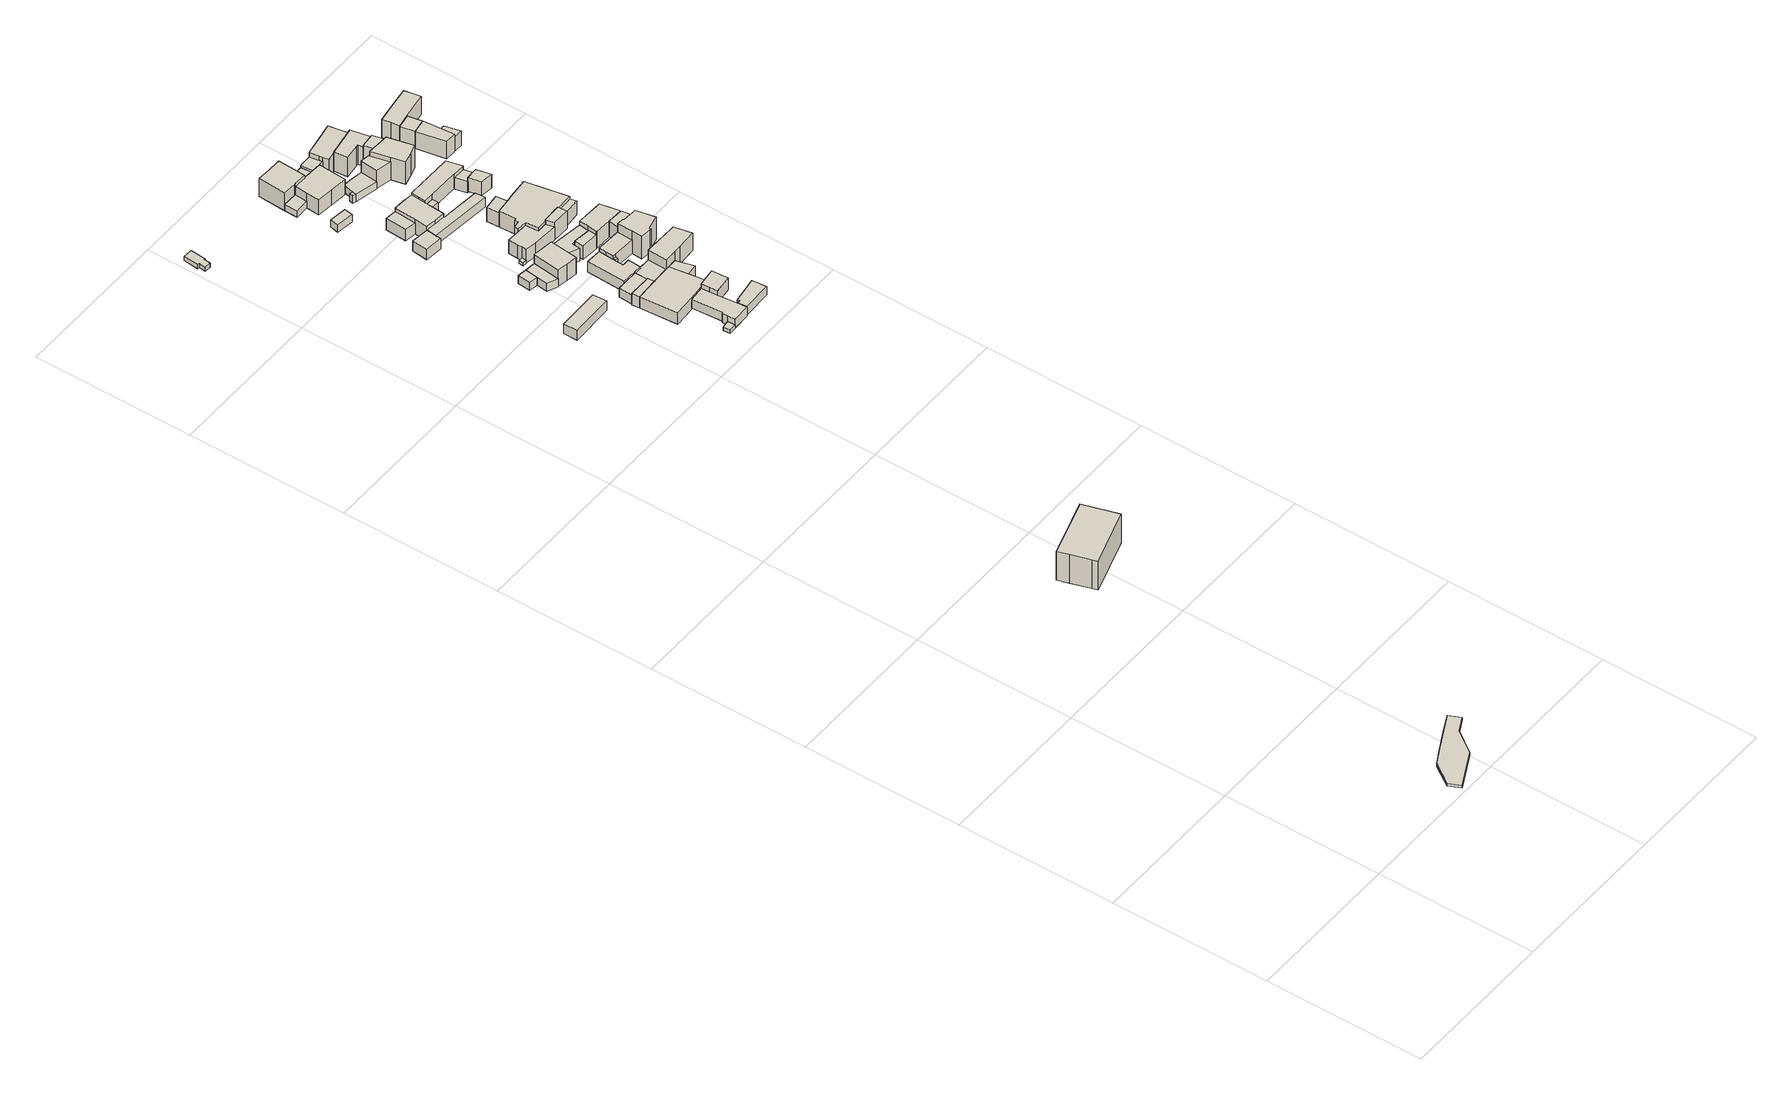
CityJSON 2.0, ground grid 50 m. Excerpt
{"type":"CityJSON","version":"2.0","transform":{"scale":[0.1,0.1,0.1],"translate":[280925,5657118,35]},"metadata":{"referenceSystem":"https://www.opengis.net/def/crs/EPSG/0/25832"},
"CityObjects":{
"building1":{"type":"Building","attributes":{"Geometrietyp2DReferenz":"2000","Gemeindeschluessel":"05370024","BezugspunktDach":"2000","function":"53001_1800","measuredHeight":1},"geometry":[{"type":"Solid","lod":"1","boundaries":[[[[0,1,2,3,4,5,6,7,8]],[[9,10,11,12,13,14,15,16,17]],[[9,17,8,7]],[[10,9,7,6]],[[11,10,6,5]],[[12,11,5,4]],[[13,12,4,3]],[[14,13,3,2]],[[15,14,2,1]],[[16,15,1,0]],[[17,16,0,8]]]]}]},
"building2":{"type":"Building","attributes":{"Geometrietyp2DReferenz":"3000","Gemeindeschluessel":"05370024","BezugspunktDach":"2000","function":"31001_2724","measuredHeight":13.13},"address":[{"country":"Germany","locality":"Selfkant","thoroughfareNumber":"1","thoroughfareName":"Zum Haus Millen"}],"geometry":[{"type":"Solid","lod":"1","boundaries":[[[[18,19,20,21,22,23,24]],[[25,26,27,28,29,30,31]],[[25,31,24,23]],[[26,25,23,22]],[[27,26,22,21]],[[28,27,21,20]],[[29,28,20,19]],[[30,29,19,18]],[[31,30,18,24]]]]}]},
"building3":{"type":"Building","attributes":{"Geometrietyp2DReferenz":"3000","Gemeindeschluessel":"05370024","BezugspunktDach":"2000","function":"31001_2723","measuredHeight":1.48},"address":[{"country":"Germany","locality":"Selfkant","thoroughfareNumber":"59","thoroughfareName":"Von-Byland-Straße"}],"geometry":[{"type":"Solid","lod":"1","boundaries":[[[[32,33,34,35,36,37,38,39]],[[40,41,42,43,44,45,46,47]],[[40,47,39,38]],[[41,40,38,37]],[[42,41,37,36]],[[43,42,36,35]],[[44,43,35,34]],[[45,44,34,33]],[[46,45,33,32]],[[47,46,32,39]]]]}]},
"building4":{"type":"Building","attributes":{"Geometrietyp2DReferenz":"3000","Gemeindeschluessel":"05370024","BezugspunktDach":"2000","function":"31001_2724","measuredHeight":4.02},"address":[{"country":"Germany","locality":"Selfkant","thoroughfareNumber":"47","thoroughfareName":"Von-Byland-Straße"}],"geometry":[{"type":"Solid","lod":"1","boundaries":[[[[48,49,50,51]],[[52,53,54,55]],[[52,55,51,50]],[[53,52,50,49]],[[54,53,49,48]],[[55,54,48,51]]]]}]},
"building5":{"type":"Building","attributes":{"Geometrietyp2DReferenz":"3000","Gemeindeschluessel":"05370024","BezugspunktDach":"2000","function":"31001_2724","measuredHeight":2.86},"address":[{"country":"Germany","locality":"Selfkant","thoroughfareNumber":"49","thoroughfareName":"Von-Byland-Straße"}],"geometry":[{"type":"Solid","lod":"1","boundaries":[[[[56,57,58,59]],[[60,61,62,63]],[[60,63,59,58]],[[61,60,58,57]],[[62,61,57,56]],[[63,62,56,59]]]]}]},
"building6":{"type":"Building","attributes":{"Geometrietyp2DReferenz":"3000","Gemeindeschluessel":"05370024","BezugspunktDach":"2000","function":"31001_2724","measuredHeight":1.24},"address":[{"country":"Germany","locality":"Selfkant","thoroughfareNumber":"43","thoroughfareName":"Von-Byland-Straße"}],"geometry":[{"type":"Solid","lod":"1","boundaries":[[[[64,65,66,67]],[[68,69,70,71]],[[68,71,67,66]],[[69,68,66,65]],[[70,69,65,64]],[[71,70,64,67]]]]}]},
"building7":{"type":"Building","attributes":{"Geometrietyp2DReferenz":"3000","Gemeindeschluessel":"05370024","BezugspunktDach":"2000","function":"51009_1610","measuredHeight":2.79},"address":[{"country":"Germany"}],"geometry":[{"type":"Solid","lod":"1","boundaries":[[[[59,58,72,73,74]],[[75,76,77,78,79]],[[75,79,74,73]],[[76,75,73,72]],[[77,76,72,58]],[[78,77,58,59]],[[79,78,59,74]]]]}]},
"building8":{"type":"Building","attributes":{"Geometrietyp2DReferenz":"3000","Gemeindeschluessel":"05370024","BezugspunktDach":"2000","function":"31001_2724","measuredHeight":4.51},"address":[{"country":"Germany","locality":"Selfkant","thoroughfareNumber":"51","thoroughfareName":"Von-Byland-Straße"}],"geometry":[{"type":"Solid","lod":"1","boundaries":[[[[80,81,82,83,84]],[[85,86,87,88,89]],[[85,89,84,83]],[[86,85,83,82]],[[87,86,82,81]],[[88,87,81,80]],[[89,88,80,84]]]]}]},
"building9":{"type":"Building","attributes":{"Geometrietyp2DReferenz":"3000","Gemeindeschluessel":"05370024","BezugspunktDach":"2000","function":"31001_2723","measuredHeight":3.32},"address":[{"country":"Germany","locality":"Selfkant","thoroughfareNumber":"45","thoroughfareName":"Von-Byland-Straße"}],"geometry":[{"type":"Solid","lod":"1","boundaries":[[[[90,91,92,93,94]],[[95,96,97,98,99]],[[95,99,94,93]],[[96,95,93,92]],[[97,96,92,91]],[[98,97,91,90]],[[99,98,90,94]]]]}]},
"building10":{"type":"Building","attributes":{"Geometrietyp2DReferenz":"3000","Gemeindeschluessel":"05370024","BezugspunktDach":"2000","function":"31001_2463","measuredHeight":2.64},"address":[{"country":"Germany","locality":"Selfkant","thoroughfareNumber":"55","thoroughfareName":"Von-Byland-Straße"}],"geometry":[{"type":"Solid","lod":"1","boundaries":[[[[100,101,102,103]],[[104,105,106,107]],[[104,107,103,102]],[[105,104,102,101]],[[106,105,101,100]],[[107,106,100,103]]]]}]},
"building11":{"type":"Building","attributes":{"Geometrietyp2DReferenz":"3000","Gemeindeschluessel":"05370024","BezugspunktDach":"2000","function":"31001_2721","measuredHeight":7.62},"address":[{"country":"Germany","locality":"Selfkant","thoroughfareNumber":"49","thoroughfareName":"Von-Byland-Straße"}],"geometry":[{"type":"Solid","lod":"1","boundaries":[[[[108,109,110,111,112,113,114]],[[115,116,117,118,119,120,121]],[[115,121,114,113]],[[116,115,113,112]],[[117,116,112,111]],[[118,117,111,110]],[[119,118,110,109]],[[120,119,109,108]],[[121,120,108,114]]]]}]},
"building12":{"type":"Building","attributes":{"Geometrietyp2DReferenz":"3000","Gemeindeschluessel":"05370024","BezugspunktDach":"2000","function":"31001_2724","measuredHeight":4.19},"address":[{"country":"Germany","locality":"Selfkant","thoroughfareNumber":"43","thoroughfareName":"Von-Byland-Straße"}],"geometry":[{"type":"Solid","lod":"1","boundaries":[[[[122,123,124,125,126,127,128,129,130]],[[131,132,133,134,135,136,137,138,139]],[[131,139,130,129]],[[132,131,129,128]],[[133,132,128,127]],[[134,133,127,126]],[[135,134,126,125]],[[136,135,125,124]],[[137,136,124,123]],[[138,137,123,122]],[[139,138,122,130]]]]}]},
"building13":{"type":"Building","attributes":{"Geometrietyp2DReferenz":"3000","Gemeindeschluessel":"05370024","BezugspunktDach":"2100","function":"31001_2724","measuredHeight":1.06},"address":[{"country":"Germany","locality":"Selfkant","thoroughfareNumber":"51","thoroughfareName":"Von-Byland-Straße"}],"geometry":[{"type":"Solid","lod":"1","boundaries":[[[[140,141,142,143]],[[144,145,146,147]],[[144,147,143,142]],[[145,144,142,141]],[[146,145,141,140]],[[147,146,140,143]]]]}]},
"building14":{"type":"Building","attributes":{"Geometrietyp2DReferenz":"3000","Gemeindeschluessel":"05370024","BezugspunktDach":"2000","function":"31001_2724","measuredHeight":3.15},"address":[{"country":"Germany","locality":"Selfkant","thoroughfareNumber":"57","thoroughfareName":"Von-Byland-Straße"}],"geometry":[{"type":"Solid","lod":"1","boundaries":[[[[148,149,150,151]],[[152,153,154,155]],[[152,155,151,150]],[[153,152,150,149]],[[154,153,149,148]],[[155,154,148,151]]]]}]},
"building15":{"type":"Building","attributes":{"Gemeindeschluessel":"05370024","Geometrietyp2DReferenz":"3000","function":"31001_2724"},"address":[{"country":"Germany","locality":"Selfkant","thoroughfareNumber":"45","thoroughfareName":"Von-Byland-Straße"}],"children":["building15-1","building15-2","building15-3"]},
"building15-1":{"type":"BuildingPart","attributes":{"BezugspunktDach":"2000","measuredHeight":4.08},"parents":["building15"],"geometry":[{"type":"Solid","lod":"1","boundaries":[[[[156,157,158,159,160,161,162,163,164]],[[165,166,167,168,169,170,171,172,173]],[[165,173,164,163]],[[166,165,163,162]],[[167,166,162,161]],[[168,167,161,160]],[[169,168,160,159]],[[170,169,159,158]],[[171,170,158,157]],[[172,171,157,156]],[[173,172,156,164]]]]}]},
"building15-2":{"type":"BuildingPart","attributes":{"BezugspunktDach":"2000","measuredHeight":4.08},"parents":["building15"],"geometry":[{"type":"Solid","lod":"1","boundaries":[[[[174,175,162,161]],[[166,176,177,167]],[[166,167,161,162]],[[176,166,162,175]],[[177,176,175,174]],[[167,177,174,161]]]]}]},
"building15-3":{"type":"BuildingPart","attributes":{"BezugspunktDach":"2000","measuredHeight":4.08},"parents":["building15"],"geometry":[{"type":"Solid","lod":"1","boundaries":[[[[178,159,158,179]],[[170,169,180,181]],[[170,181,179,158]],[[169,170,158,159]],[[180,169,159,178]],[[181,180,178,179]]]]}]},
"building16":{"type":"Building","attributes":{"Geometrietyp2DReferenz":"3000","Gemeindeschluessel":"05370024","BezugspunktDach":"2000","function":"31001_2120","measuredHeight":3.76},"address":[{"country":"Germany","locality":"Selfkant","thoroughfareNumber":"47","thoroughfareName":"Von-Byland-Straße"}],"geometry":[{"type":"Solid","lod":"1","boundaries":[[[[182,183,184,185,186,187,188,189,190,191,192]],[[193,194,195,196,197,198,199,200,201,202,203]],[[193,203,192,191]],[[194,193,191,190]],[[195,194,190,189]],[[196,195,189,188]],[[197,196,188,187]],[[198,197,187,186]],[[199,198,186,185]],[[200,199,185,184]],[[201,200,184,183]],[[202,201,183,182]],[[203,202,182,192]]]]}]},
"building17":{"type":"Building","attributes":{"Gemeindeschluessel":"05370024","Geometrietyp2DReferenz":"3000","function":"31001_2724"},"address":[{"country":"Germany","locality":"Selfkant","thoroughfareNumber":"53","thoroughfareName":"Von-Byland-Straße"}],"children":["building17-1","building17-2"]},
"building17-1":{"type":"BuildingPart","attributes":{"BezugspunktDach":"2000","measuredHeight":6.55},"parents":["building17"],"geometry":[{"type":"Solid","lod":"1","boundaries":[[[[204,205,206,207,208,209,210,211,212]],[[213,214,215,216,217,218,219,220,221]],[[213,221,212,211]],[[214,213,211,210]],[[215,214,210,209]],[[216,215,209,208]],[[217,216,208,207]],[[218,217,207,206]],[[219,218,206,205]],[[220,219,205,204]],[[221,220,204,212]]]]}]},
"building17-2":{"type":"BuildingPart","attributes":{"BezugspunktDach":"2000","measuredHeight":4.12},"parents":["building17"],"geometry":[{"type":"Solid","lod":"1","boundaries":[[[[222,223,224,225]],[[216,226,227,217]],[[216,217,225,224]],[[226,216,224,223]],[[227,226,223,222]],[[217,227,222,225]]]]}]},
"building18":{"type":"Building","attributes":{"Geometrietyp2DReferenz":"3000","Gemeindeschluessel":"05370024","BezugspunktDach":"2000","function":"31001_2723","measuredHeight":2.96},"address":[{"country":"Germany","locality":"Selfkant","thoroughfareNumber":"45","thoroughfareName":"Von-Byland-Straße"}],"geometry":[{"type":"Solid","lod":"1","boundaries":[[[[228,229,94,93,230,231,232]],[[233,234,235,236,237,238,239]],[[233,239,232,231]],[[234,233,231,230]],[[235,234,230,93]],[[236,235,93,94]],[[237,236,94,229]],[[238,237,229,228]],[[239,238,228,232]]]]}]},
"building19":{"type":"Building","attributes":{"Geometrietyp2DReferenz":"3000","Gemeindeschluessel":"05370024","BezugspunktDach":"2000","function":"31001_2120","measuredHeight":3.06},"address":[{"country":"Germany","locality":"Selfkant","thoroughfareNumber":"43","thoroughfareName":"Von-Byland-Straße"}],"geometry":[{"type":"Solid","lod":"1","boundaries":[[[[240,241,242,243,244,245]],[[246,247,248,249,250,251]],[[246,251,245,244]],[[247,246,244,243]],[[248,247,243,242]],[[249,248,242,241]],[[250,249,241,240]],[[251,250,240,245]]]]}]},
"building20":{"type":"Building","attributes":{"Geometrietyp2DReferenz":"3000","Gemeindeschluessel":"05370024","BezugspunktDach":"2000","function":"31001_2723","measuredHeight":5.3},"address":[{"country":"Germany","locality":"Selfkant","thoroughfareNumber":"43","thoroughfareName":"Von-Byland-Straße"}],"geometry":[{"type":"Solid","lod":"1","boundaries":[[[[252,253,254,255,256,257,258,259]],[[260,261,262,263,264,265,266,267]],[[260,267,259,258]],[[261,260,258,257]],[[262,261,257,256]],[[263,262,256,255]],[[264,263,255,254]],[[265,264,254,253]],[[266,265,253,252]],[[267,266,252,259]]]]}]},
"building21":{"type":"Building","attributes":{"Geometrietyp2DReferenz":"3000","Gemeindeschluessel":"05370024","BezugspunktDach":"2000","function":"31001_2724","measuredHeight":3.64},"address":[{"country":"Germany","locality":"Selfkant","thoroughfareNumber":"47","thoroughfareName":"Von-Byland-Straße"}],"geometry":[{"type":"Solid","lod":"1","boundaries":[[[[268,269,270,271]],[[272,273,274,275]],[[272,275,271,270]],[[273,272,270,269]],[[274,273,269,268]],[[275,274,268,271]]]]}]},
"building22":{"type":"Building","attributes":{"Gemeindeschluessel":"05370024","Geometrietyp2DReferenz":"3000","function":"31001_2724"},"address":[{"country":"Germany","locality":"Selfkant","thoroughfareNumber":"59","thoroughfareName":"Von-Byland-Straße"}],"children":["building22-1","building22-2"]},
"building22-1":{"type":"BuildingPart","attributes":{"BezugspunktDach":"2000","measuredHeight":8.22},"parents":["building22"],"geometry":[{"type":"Solid","lod":"1","boundaries":[[[[276,277,278,279,280,281,282,283,284,285,286]],[[287,155,288,154,289,290,291,292,293,294,295]],[[287,295,286,285]],[[155,287,285,284]],[[288,155,284,283]],[[154,288,283,282]],[[289,154,282,281]],[[290,289,281,280]],[[291,290,280,279]],[[292,291,279,278]],[[293,292,278,277]],[[294,293,277,276]],[[295,294,276,286]]]]}]},
"building22-2":{"type":"BuildingPart","attributes":{"BezugspunktDach":"2000","measuredHeight":4.81},"parents":["building22"],"geometry":[{"type":"Solid","lod":"1","boundaries":[[[[296,297,298,299]],[[300,287,295,301]],[[300,301,299,298]],[[287,300,298,297]],[[295,287,297,296]],[[301,295,296,299]]]]}]},
"building23":{"type":"Building","attributes":{"Geometrietyp2DReferenz":"3000","Gemeindeschluessel":"05370024","BezugspunktDach":"2000","function":"31001_2724","measuredHeight":6.03},"address":[{"country":"Germany","locality":"Selfkant","thoroughfareNumber":"51","thoroughfareName":"Von-Byland-Straße"}],"geometry":[{"type":"Solid","lod":"1","boundaries":[[[[302,303,304,305,306,307,308,309,310,311,312]],[[313,314,315,316,317,318,319,320,321,322,323]],[[313,323,312,311]],[[314,313,311,310]],[[315,314,310,309]],[[316,315,309,308]],[[317,316,308,307]],[[318,317,307,306]],[[319,318,306,305]],[[320,319,305,304]],[[321,320,304,303]],[[322,321,303,302]],[[323,322,302,312]]]]}]},
"building24":{"type":"Building","attributes":{"Geometrietyp2DReferenz":"3000","Gemeindeschluessel":"05370024","BezugspunktDach":"2000","function":"31001_2721","measuredHeight":7.38},"address":[{"country":"Germany","locality":"Selfkant","thoroughfareNumber":"57","thoroughfareName":"Von-Byland-Straße"}],"geometry":[{"type":"Solid","lod":"1","boundaries":[[[[324,325,326,327,328,329,330,331,332]],[[333,334,335,336,337,338,339,340,341]],[[333,341,332,331]],[[334,333,331,330]],[[335,334,330,329]],[[336,335,329,328]],[[337,336,328,327]],[[338,337,327,326]],[[339,338,326,325]],[[340,339,325,324]],[[341,340,324,332]]]]}]},
"building25":{"type":"Building","attributes":{"Geometrietyp2DReferenz":"3000","Gemeindeschluessel":"05370024","BezugspunktDach":"2000","function":"31001_2723","measuredHeight":2.7},"address":[{"country":"Germany","locality":"Selfkant","thoroughfareNumber":"55","thoroughfareName":"Von-Byland-Straße"}],"geometry":[{"type":"Solid","lod":"1","boundaries":[[[[342,343,344,345]],[[346,347,348,349]],[[346,349,345,344]],[[347,346,344,343]],[[348,347,343,342]],[[349,348,342,345]]]]}]},
"building26":{"type":"Building","attributes":{"Gemeindeschluessel":"05370024","Geometrietyp2DReferenz":"3000","function":"31001_2724"},"address":[{"country":"Germany","locality":"Selfkant","thoroughfareNumber":"49","thoroughfareName":"Von-Byland-Straße"}],"children":["building26-1","building26-2"]},
"building26-1":{"type":"BuildingPart","attributes":{"BezugspunktDach":"2000","measuredHeight":6.32},"parents":["building26"],"geometry":[{"type":"Solid","lod":"1","boundaries":[[[[350,351,352,353,354,355,356,357,358,359,360]],[[361,362,363,364,365,366,367,368,369,370,371]],[[361,371,360,359]],[[362,361,359,358]],[[363,362,358,357]],[[364,363,357,356]],[[365,364,356,355]],[[366,365,355,354]],[[367,366,354,353]],[[368,367,353,352]],[[369,368,352,351]],[[370,369,351,350]],[[371,370,350,360]]]]}]},
"building26-2":{"type":"BuildingPart","attributes":{"BezugspunktDach":"2000","measuredHeight":5.01},"parents":["building26"],"geometry":[{"type":"Solid","lod":"1","boundaries":[[[[372,373,374,375]],[[376,377,362,361]],[[376,361,375,374]],[[377,376,374,373]],[[362,377,373,372]],[[361,362,372,375]]]]}]},
"building27":{"type":"Building","attributes":{"Geometrietyp2DReferenz":"3000","Gemeindeschluessel":"05370024","BezugspunktDach":"2000","function":"31001_2723","measuredHeight":4.24},"address":[{"country":"Germany","locality":"Selfkant","thoroughfareNumber":"51","thoroughfareName":"Von-Byland-Straße"}],"geometry":[{"type":"Solid","lod":"1","boundaries":[[[[378,379,380,381,382,383]],[[384,385,386,387,388,389]],[[384,389,383,382]],[[385,384,382,381]],[[386,385,381,380]],[[387,386,380,379]],[[388,387,379,378]],[[389,388,378,383]]]]}]},
"building28":{"type":"Building","attributes":{"Geometrietyp2DReferenz":"3000","Gemeindeschluessel":"05370024","BezugspunktDach":"2000","function":"31001_2723","measuredHeight":3.57},"address":[{"country":"Germany","locality":"Selfkant","thoroughfareNumber":"53","thoroughfareName":"Von-Byland-Straße"}],"geometry":[{"type":"Solid","lod":"1","boundaries":[[[[390,391,392,393]],[[394,395,396,397]],[[394,397,393,392]],[[395,394,392,391]],[[396,395,391,390]],[[397,396,390,393]]]]}]},
"building29":{"type":"Building","attributes":{"Geometrietyp2DReferenz":"3000","Gemeindeschluessel":"05370024","BezugspunktDach":"2000","function":"31001_2724","measuredHeight":2.75},"address":[{"country":"Germany","locality":"Selfkant","thoroughfareNumber":"55","thoroughfareName":"Von-Byland-Straße"}],"geometry":[{"type":"Solid","lod":"1","boundaries":[[[[398,399,345,344,400,401]],[[402,346,349,403,404,405]],[[402,405,401,400]],[[346,402,400,344]],[[349,346,344,345]],[[403,349,345,399]],[[404,403,399,398]],[[405,404,398,401]]]]}]},
"building30":{"type":"Building","attributes":{"Gemeindeschluessel":"05370024","Geometrietyp2DReferenz":"3000","function":"31001_1010"},"address":[{"country":"Germany","locality":"Selfkant","thoroughfareNumber":"47","thoroughfareName":"Von-Byland-Straße"}],"children":["building30-1","building30-2"]},
"building30-1":{"type":"BuildingPart","attributes":{"BezugspunktDach":"2000","measuredHeight":8.22},"parents":["building30"],"geometry":[{"type":"Solid","lod":"1","boundaries":[[[[406,407,408,409,410,411,412,413,414,415,416]],[[417,418,419,420,421,422,423,424,425,426,427]],[[417,427,416,415]],[[418,417,415,414]],[[419,418,414,413]],[[420,419,413,412]],[[421,420,412,411]],[[422,421,411,410]],[[423,422,410,409]],[[424,423,409,408]],[[425,424,408,407]],[[426,425,407,406]],[[427,426,406,416]]]]}]},
"building30-2":{"type":"BuildingPart","attributes":{"BezugspunktDach":"2000","measuredHeight":5.86},"parents":["building30"],"geometry":[{"type":"Solid","lod":"1","boundaries":[[[[428,429,430,431,432,433,434,435]],[[419,436,437,438,439,440,420,441]],[[419,441,435,434]],[[436,419,434,433]],[[437,436,433,432]],[[438,437,432,431]],[[439,438,431,430]],[[440,439,430,429]],[[420,440,429,428]],[[441,420,428,435]]]]}]},
"building31":{"type":"Building","attributes":{"Geometrietyp2DReferenz":"3000","Gemeindeschluessel":"05370024","BezugspunktDach":"2000","function":"31001_2723","measuredHeight":7.3},"address":[{"country":"Germany","locality":"Selfkant","thoroughfareNumber":"45","thoroughfareName":"Von-Byland-Straße"}],"geometry":[{"type":"Solid","lod":"1","boundaries":[[[[442,443,444,445,446,447,448,449]],[[450,451,452,453,454,455,456,457]],[[450,457,449,448]],[[451,450,448,447]],[[452,451,447,446]],[[453,452,446,445]],[[454,453,445,444]],[[455,454,444,443]],[[456,455,443,442]],[[457,456,442,449]]]]}]},
"building32":{"type":"Building","attributes":{"Gemeindeschluessel":"05370024","Geometrietyp2DReferenz":"3000","function":"31001_1010"},"address":[{"country":"Germany","locality":"Selfkant","thoroughfareNumber":"51","thoroughfareName":"Von-Byland-Straße"}],"children":["building32-1","building32-2","building32-3","building32-4"]},
"building32-1":{"type":"BuildingPart","attributes":{"BezugspunktDach":"2000","measuredHeight":7.99},"parents":["building32"],"geometry":[{"type":"Solid","lod":"1","boundaries":[[[[458,459,460,461,462,463,464,465,466,467,468,469,470,471]],[[472,473,474,475,476,477,478,479,480,481,482,483,484,485]],[[472,485,471,470]],[[473,472,470,469]],[[474,473,469,468]],[[475,474,468,467]],[[476,475,467,466]],[[477,476,466,465]],[[478,477,465,464]],[[479,478,464,463]],[[480,479,463,462]],[[481,480,462,461]],[[482,481,461,460]],[[483,482,460,459]],[[484,483,459,458]],[[485,484,458,471]]]]}]},
"building32-2":{"type":"BuildingPart","attributes":{"BezugspunktDach":"2000","measuredHeight":5.13},"parents":["building32"],"geometry":[{"type":"Solid","lod":"1","boundaries":[[[[486,487,488,489]],[[479,490,491,480]],[[479,480,489,488]],[[490,479,488,487]],[[491,490,487,486]],[[480,491,486,489]]]]}]},
"building32-3":{"type":"BuildingPart","attributes":{"BezugspunktDach":"2000","measuredHeight":5.13},"parents":["building32"],"geometry":[{"type":"Solid","lod":"1","boundaries":[[[[492,493,494,495]],[[496,497,483,498]],[[496,498,495,494]],[[497,496,494,493]],[[483,497,493,492]],[[498,483,492,495]]]]}]},
"building32-4":{"type":"BuildingPart","attributes":{"BezugspunktDach":"2000","measuredHeight":6.34},"parents":["building32"],"geometry":[{"type":"Solid","lod":"1","boundaries":[[[[499,500,501,502,503]],[[504,505,485,497,496]],[[504,496,503,502]],[[505,504,502,501]],[[485,505,501,500]],[[497,485,500,499]],[[496,497,499,503]]]]}]},
"building33":{"type":"Building","attributes":{"Gemeindeschluessel":"05370024","Geometrietyp2DReferenz":"3000","function":"31001_1010"},"address":[{"country":"Germany","locality":"Selfkant","thoroughfareNumber":"53","thoroughfareName":"Von-Byland-Straße"}],"children":["building33-1","building33-2","building33-3"]},
"building33-1":{"type":"BuildingPart","attributes":{"BezugspunktDach":"2000","measuredHeight":6.53},"parents":["building33"],"geometry":[{"type":"Solid","lod":"1","boundaries":[[[[506,507,508,509,510,511,512,513,514,515]],[[516,517,518,397,396,519,520,521,522,523]],[[516,523,515,514]],[[517,516,514,513]],[[518,517,513,512]],[[397,518,512,511]],[[396,397,511,510]],[[519,396,510,509]],[[520,519,509,508]],[[521,520,508,507]],[[522,521,507,506]],[[523,522,506,515]]]]}]},
"building33-2":{"type":"BuildingPart","attributes":{"BezugspunktDach":"2000","measuredHeight":4.23},"parents":["building33"],"geometry":[{"type":"Solid","lod":"1","boundaries":[[[[524,525,526,527]],[[528,517,516,529]],[[528,529,527,526]],[[517,528,526,525]],[[516,517,525,524]],[[529,516,524,527]]]]}]},
"building33-3":{"type":"BuildingPart","attributes":{"BezugspunktDach":"2000","measuredHeight":6.2},"address":[{"country":"Germany","locality":"Selfkant","thoroughfareNumber":"53","thoroughfareName":"Von-Byland-Straße"}],"parents":["building33"],"geometry":[{"type":"Solid","lod":"1","boundaries":[[[[530,531,532,533]],[[534,535,536,537]],[[534,537,533,532]],[[535,534,532,531]],[[536,535,531,530]],[[537,536,530,533]]]]}]},
"building34":{"type":"Building","attributes":{"Geometrietyp2DReferenz":"3000","Gemeindeschluessel":"05370024","BezugspunktDach":"2000","function":"31001_1010","measuredHeight":7.54},"address":[{"country":"Germany","locality":"Selfkant","thoroughfareNumber":"49","thoroughfareName":"Von-Byland-Straße"}],"geometry":[{"type":"Solid","lod":"1","boundaries":[[[[538,539,540,541,542,543,544,545,546]],[[547,548,549,550,551,552,553,554,555]],[[547,555,546,545]],[[548,547,545,544]],[[549,548,544,543]],[[550,549,543,542]],[[551,550,542,541]],[[552,551,541,540]],[[553,552,540,539]],[[554,553,539,538]],[[555,554,538,546]]]]}]},
"building35":{"type":"Building","attributes":{"Geometrietyp2DReferenz":"3000","Gemeindeschluessel":"05370024","BezugspunktDach":"2000","function":"51009_1610","measuredHeight":5.79},"address":[{"country":"Germany"}],"geometry":[{"type":"Solid","lod":"1","boundaries":[[[[544,556,557,558,559,545]],[[560,561,562,563,564,565]],[[560,565,545,559]],[[561,560,559,558]],[[562,561,558,557]],[[563,562,557,556]],[[564,563,556,544]],[[565,564,544,545]]]]}]},
"building36":{"type":"Building","attributes":{"Gemeindeschluessel":"05370024","Geometrietyp2DReferenz":"3000","function":"31001_1220"},"address":[{"country":"Germany","locality":"Selfkant","thoroughfareNumber":"59","thoroughfareName":"Von-Byland-Straße"}],"children":["building36-1","building36-2"]},
"building36-1":{"type":"BuildingPart","attributes":{"BezugspunktDach":"2000","measuredHeight":8.56},"parents":["building36"],"geometry":[{"type":"Solid","lod":"1","boundaries":[[[[566,567,568,569,570,571,572,573,574,575,576,577]],[[578,579,580,581,582,583,584,585,586,587,588,589]],[[578,589,577,576]],[[579,578,576,575]],[[580,579,575,574]],[[581,580,574,573]],[[582,581,573,572]],[[583,582,572,571]],[[584,583,571,570]],[[585,584,570,569]],[[586,585,569,568]],[[587,586,568,567]],[[588,587,567,566]],[[589,588,566,577]]]]}]},
"building36-2":{"type":"BuildingPart","attributes":{"BezugspunktDach":"2000","measuredHeight":5.39},"parents":["building36"],"geometry":[{"type":"Solid","lod":"1","boundaries":[[[[590,591,592,593,594,595]],[[583,596,597,598,599,585]],[[583,585,595,594]],[[596,583,594,593]],[[597,596,593,592]],[[598,597,592,591]],[[599,598,591,590]],[[585,599,590,595]]]]}]},
"building37":{"type":"Building","attributes":{"Gemeindeschluessel":"05370024","Geometrietyp2DReferenz":"3000","function":"31001_1010"},"address":[{"country":"Germany","locality":"Selfkant","thoroughfareNumber":"55","thoroughfareName":"Von-Byland-Straße"}],"children":["building37-1","building37-2"]},
"building37-1":{"type":"BuildingPart","attributes":{"BezugspunktDach":"2000","measuredHeight":9.67},"parents":["building37"],"geometry":[{"type":"Solid","lod":"1","boundaries":[[[[600,601,602,603,604,605,606,607]],[[608,609,610,611,612,613,614,615]],[[608,615,607,606]],[[609,608,606,605]],[[610,609,605,604]],[[611,610,604,603]],[[612,611,603,602]],[[613,612,602,601]],[[614,613,601,600]],[[615,614,600,607]]]]}]},
"building37-2":{"type":"BuildingPart","attributes":{"BezugspunktDach":"2000","measuredHeight":6.57},"parents":["building37"],"geometry":[{"type":"Solid","lod":"1","boundaries":[[[[616,617,618,619,620,621]],[[609,622,623,624,625,610]],[[609,610,621,620]],[[622,609,620,619]],[[623,622,619,618]],[[624,623,618,617]],[[625,624,617,616]],[[610,625,616,621]]]]}]},
"building38":{"type":"Building","attributes":{"Gemeindeschluessel":"05370024","Geometrietyp2DReferenz":"3000","function":"31001_1010"},"address":[{"country":"Germany","locality":"Selfkant","thoroughfareNumber":"57","thoroughfareName":"Von-Byland-Straße"}],"children":["building38-1","building38-2"]},
"building38-1":{"type":"BuildingPart","attributes":{"BezugspunktDach":"2000","measuredHeight":8.21},"parents":["building38"],"geometry":[{"type":"Solid","lod":"1","boundaries":[[[[626,627,628,629,630,631,632,633]],[[634,635,636,637,638,639,640,641]],[[634,641,633,632]],[[635,634,632,631]],[[636,635,631,630]],[[637,636,630,629]],[[638,637,629,628]],[[639,638,628,627]],[[640,639,627,626]],[[641,640,626,633]]]]}]},
"building38-2":{"type":"BuildingPart","attributes":{"BezugspunktDach":"2000","measuredHeight":7.91},"address":[{"country":"Germany","locality":"Selfkant","thoroughfareNumber":"57","thoroughfareName":"Von-Byland-Straße"}],"parents":["building38"],"geometry":[{"type":"Solid","lod":"1","boundaries":[[[[642,643,644,645]],[[646,647,648,649]],[[646,649,645,644]],[[647,646,644,643]],[[648,647,643,642]],[[649,648,642,645]]]]}]},
"building39":{"type":"Building","attributes":{"Geometrietyp2DReferenz":"3000","Gemeindeschluessel":"05370024","BezugspunktDach":"2000","function":"51009_1610","measuredHeight":7.37},"address":[{"country":"Germany"}],"geometry":[{"type":"Solid","lod":"1","boundaries":[[[[650,651,652,653]],[[654,655,656,657]],[[654,657,653,652]],[[655,654,652,651]],[[656,655,651,650]],[[657,656,650,653]]]]}]},
"building40":{"type":"Building","attributes":{"Gemeindeschluessel":"05370024","Geometrietyp2DReferenz":"3000","function":"31001_1010"},"address":[{"country":"Germany","locality":"Selfkant","thoroughfareNumber":"68","thoroughfareName":"Von-Byland-Straße"}],"children":["building40-1","building40-2"]},
"building40-1":{"type":"BuildingPart","attributes":{"BezugspunktDach":"2000","measuredHeight":7.26},"parents":["building40"],"geometry":[{"type":"Solid","lod":"1","boundaries":[[[[658,659,660,661]],[[662,663,654,657]],[[662,657,661,660]],[[663,662,660,659]],[[654,663,659,658]],[[657,654,658,661]]]]}]},
"building40-2":{"type":"BuildingPart","attributes":{"BezugspunktDach":"2000","measuredHeight":5.21},"parents":["building40"],"geometry":[{"type":"Solid","lod":"1","boundaries":[[[[664,665,666,667]],[[668,662,669,670]],[[668,670,667,666]],[[662,668,666,665]],[[669,662,665,664]],[[670,669,664,667]]]]}]},
"building41":{"type":"Building","attributes":{"Geometrietyp2DReferenz":"3000","Gemeindeschluessel":"05370024","BezugspunktDach":"2000","function":"31001_1010","measuredHeight":7.51},"address":[{"country":"Germany","locality":"Selfkant","thoroughfareNumber":"68","thoroughfareName":"Von-Byland-Straße"}],"geometry":[{"type":"Solid","lod":"1","boundaries":[[[[671,672,673,674,675,676,677,678]],[[679,680,681,682,683,684,685,686]],[[679,686,678,677]],[[680,679,677,676]],[[681,680,676,675]],[[682,681,675,674]],[[683,682,674,673]],[[684,683,673,672]],[[685,684,672,671]],[[686,685,671,678]]]]}]}
},
"vertices":[
[536,128,40],[583,152,40],[565,188,40],[518,164,40],[455,132,40],[402,104,40],[358,37,40],[376,1,40],[486,57,40],[376,1,30],[358,37,30],[402,104,30],[455,132,30],[518,164,30],[565,188,30],[583,152,30],[536,128,30],[486,57,30],
[580,1392,115],[455,1354,115],[399,1337,115],[410,1302,115],[429,1242,115],[434,1226,115],[613,1282,115],[434,1226,10],[429,1242,10],[410,1302,10],[399,1337,10],[455,1354,10],[580,1392,10],[613,1282,10],
[7,3887,47],[3,3840,47],[9,3839,47],[7,3818,47],[27,3817,47],[29,3838,47],[32,3837,47],[36,3885,47],[32,3837,32],[29,3838,32],[27,3817,32],[7,3818,32],[9,3839,32],[3,3840,32],[7,3887,32],[36,3885,32],
[488,2908,88],[354,2906,88],[355,2862,88],[491,2865,88],[355,2862,52],[354,2906,52],[488,2908,52],[491,2865,52],
[434,3111,85],[430,3071,85],[457,3067,85],[462,3107,85],[457,3067,56],[430,3071,56],[434,3111,56],[462,3107,56],
[629,2572,71],[606,2570,71],[607,2548,71],[630,2549,71],[607,2548,58],[606,2570,58],[629,2572,58],[630,2549,58],
[453,3033,85],[485,3018,85],[495,3104,85],[485,3018,57],[453,3033,57],[457,3067,57],[462,3107,57],[495,3104,57],
[428,3404,88],[374,3410,88],[369,3361,88],[424,3356,88],[425,3371,88],[424,3356,51],[369,3361,51],[374,3410,51],[428,3404,51],[425,3371,51],
[569,2865,91],[547,2865,91],[545,2823,91],[617,2823,91],[617,2865,91],[617,2823,58],[545,2823,58],[547,2865,58],[569,2865,58],[617,2865,58],
[322,3640,74],[318,3613,74],[372,3606,74],[376,3633,74],[372,3606,48],[318,3613,48],[322,3640,48],[376,3633,48],
[560,3095,119],[528,3099,119],[495,3104,119],[485,3018,119],[517,3013,119],[550,3008,119],[556,3059,119],[550,3008,58],[517,3013,58],[485,3018,58],[495,3104,58],[528,3099,58],[560,3095,58],[556,3059,58],
[684,2578,91],[677,2640,91],[672,2690,91],[624,2686,91],[632,2591,91],[628,2590,91],[629,2572,91],[630,2549,91],[686,2551,91],[630,2549,59],[629,2572,59],[628,2590,59],[632,2591,59],[624,2686,59],[672,2690,59],[677,2640,59],[684,2578,59],[686,2551,59],
[495,3153,68],[495,3139,68],[507,3138,68],[508,3153,68],[507,3138,57],[495,3139,57],[495,3153,57],[508,3153,57],
[304,3775,69],[303,3735,69],[346,3734,69],[349,3774,69],[346,3734,45],[303,3735,45],[304,3775,45],[349,3774,45],
[672,2690,96],[701,2694,96],[693,2745,96],[684,2804,96],[676,2804,96],[617,2802,96],[547,2799,96],[557,2682,96],[624,2686,96],[557,2682,55],[547,2799,55],[617,2802,55],[676,2804,55],[684,2804,55],[693,2745,55],[701,2694,55],[672,2690,55],[624,2686,55],
[617,2823,96],[545,2823,96],[545,2823,55],[617,2823,55],
[712,2805,96],[728,2750,96],[712,2805,55],[728,2750,55],
[641,2904,97],[618,2904,97],[619,2929,97],[619,2938,97],[622,2985,97],[576,2987,97],[574,2988,97],[569,2865,97],[617,2865,97],[639,2864,97],[639,2866,97],[639,2864,59],[617,2865,59],[569,2865,59],[574,2988,59],[576,2987,59],[622,2985,59],[619,2938,59],[619,2929,59],[618,2904,59],[641,2904,59],[639,2866,59],
[498,3460,102],[501,3507,102],[469,3510,102],[436,3512,102],[431,3444,102],[428,3404,102],[460,3400,102],[493,3397,102],[496,3441,102],[493,3397,49],[460,3400,49],[428,3404,49],[431,3444,49],[436,3512,49],[469,3510,49],[501,3507,49],[498,3460,49],[496,3441,49],
[399,3515,90],[396,3449,90],[431,3444,90],[436,3512,90],[396,3449,49],[399,3515,49],
[639,2866,91],[639,2864,91],[617,2802,91],[676,2804,91],[678,2866,91],[676,2804,61],[617,2802,61],[617,2823,61],[617,2865,61],[639,2864,61],[639,2866,61],[678,2866,61],
[774,2599,93],[692,2587,93],[693,2580,93],[684,2578,93],[686,2551,93],[777,2554,93],[686,2551,62],[684,2578,62],[693,2580,62],[692,2587,62],[774,2599,62],[777,2554,62],
[731,2672,107],[730,2690,107],[728,2697,107],[701,2694,107],[672,2690,107],[675,2665,107],[677,2640,107],[733,2647,107],[677,2640,63],[675,2665,63],[672,2690,63],[701,2694,63],[728,2697,63],[730,2690,63],[731,2672,63],[733,2647,63],
[619,2938,100],[619,2929,100],[628,2929,100],[629,2937,100],[628,2929,64],[619,2929,64],[619,2938,64],[629,2937,64],
[392,3859,110],[383,3859,110],[355,3860,110],[350,3860,110],[311,3862,110],[308,3862,110],[304,3775,110],[346,3774,110],[349,3774,110],[388,3772,110],[390,3808,110],[388,3772,45],[346,3774,45],[308,3862,45],[311,3862,45],[350,3860,45],[355,3860,45],[383,3859,45],[392,3859,45],[390,3808,45],
[390,3808,93],[388,3772,93],[423,3771,93],[420,3808,93],[423,3771,45],[420,3808,45],
[580,3194,107],[549,3195,107],[509,3197,107],[508,3167,107],[508,3153,107],[507,3138,107],[541,3133,107],[621,3128,107],[614,3154,107],[583,3153,107],[582,3163,107],[583,3153,58],[614,3154,58],[621,3128,58],[541,3133,58],[507,3138,58],[508,3153,58],[508,3167,58],[509,3197,58],[549,3195,58],[580,3194,58],[582,3163,58],
[451,3769,101],[423,3771,101],[400,3772,101],[349,3774,101],[346,3734,101],[342,3693,101],[394,3688,101],[446,3683,101],[446,3686,101],[446,3683,46],[394,3688,46],[342,3693,46],[346,3734,46],[349,3774,46],[400,3772,46],[423,3771,46],[451,3769,46],[446,3686,46],
[429,3656,78],[426,3644,78],[436,3641,78],[439,3653,78],[436,3641,51],[426,3644,51],[429,3656,51],[439,3653,51],
[665,3080,106],[560,3095,106],[558,3077,106],[556,3059,106],[565,3058,106],[562,3042,106],[595,3028,106],[597,3054,106],[606,3053,106],[661,3047,106],[663,3063,106],[661,3047,59],[606,3053,59],[597,3054,59],[595,3028,59],[562,3042,59],[565,3058,59],[556,3059,59],[558,3077,59],[560,3095,59],[665,3080,59],[663,3063,59],
[606,3053,109],[605,3024,109],[658,3020,109],[661,3047,109],[658,3020,59],[605,3024,59],
[492,3394,91],[493,3397,91],[428,3404,91],[425,3371,91],[617,3351,91],[614,3382,91],[617,3351,55],[425,3371,55],[428,3404,55],[493,3397,55],[492,3394,55],[614,3382,55],
[498,3460,92],[496,3441,92],[528,3439,92],[528,3459,92],[528,3439,56],[496,3441,56],[498,3460,56],[528,3459,56],
[479,3683,78],[447,3686,78],[507,3624,78],[512,3678,78],[507,3624,51],[447,3686,51],[479,3683,51],[512,3678,51],
[733,2903,142],[778,2913,142],[766,2973,142],[720,2976,142],[720,2979,142],[705,2980,142],[700,2981,142],[698,2933,142],[696,2901,142],[729,2897,142],[734,2898,142],[729,2897,60],[696,2901,60],[698,2933,60],[700,2981,60],[705,2980,60],[720,2979,60],[720,2976,60],[766,2973,60],[778,2913,60],[733,2903,60],[734,2898,60],
[700,2981,110],[679,2982,110],[622,2985,110],[621,2962,110],[619,2938,110],[629,2937,110],[698,2933,110],[699,2957,110],[629,2937,60],[619,2938,60],[621,2962,60],[622,2985,60],[679,2982,60],[699,2957,60],
[737,2806,127],[798,2809,127],[787,2864,127],[740,2865,127],[732,2865,127],[678,2866,127],[676,2804,127],[712,2805,127],[676,2804,64],[678,2866,64],[732,2865,64],[740,2865,64],[787,2864,64],[798,2809,64],[737,2806,64],[712,2805,64],
[655,3155,118],[727,3157,118],[702,3288,118],[638,3282,118],[624,3280,118],[574,3275,118],[577,3223,118],[568,3221,118],[569,3210,118],[549,3207,118],[549,3195,118],[580,3194,118],[583,3153,118],[614,3154,118],[583,3153,59],[580,3194,59],[549,3195,59],[549,3207,59],[569,3210,59],[568,3221,59],[577,3223,59],[574,3275,59],[624,3280,59],[638,3282,59],[702,3288,59],[727,3157,59],[655,3155,59],[614,3154,59],
[620,3319,110],[572,3314,110],[574,3275,110],[624,3280,110],[572,3314,59],[620,3319,59],
[727,3157,110],[672,3156,110],[674,3133,110],[731,3138,110],[674,3133,59],[672,3156,59],[731,3138,59],
[672,3156,123],[614,3154,123],[621,3128,123],[675,3127,123],[674,3133,123],[675,3127,59],[621,3128,59],
[658,3481,109],[652,3505,109],[501,3507,109],[500,3483,109],[498,3460,109],[528,3459,109],[623,3458,109],[623,3457,109],[661,3456,109],[663,3456,109],[661,3456,56],[623,3457,56],[623,3458,56],[500,3483,56],[501,3507,56],[652,3505,56],[658,3481,56],[663,3456,56],
[661,3456,98],[623,3457,98],[632,3419,98],[669,3421,98],[632,3419,56],[669,3421,56],
[632,3419,112],[641,3380,112],[679,3376,112],[669,3421,112],[679,3376,62],[641,3380,62],[632,3419,62],[669,3421,62],
[747,3075,122],[670,3079,122],[665,3080,122],[662,3050,122],[658,3020,122],[660,3019,122],[711,3017,122],[759,3014,122],[753,3044,122],[759,3014,62],[711,3017,62],[660,3019,62],[658,3020,62],[662,3050,62],[665,3080,62],[670,3079,62],[747,3075,62],[753,3044,62],
[705,2980,122],[720,2979,122],[720,2976,122],[766,2973,122],[766,2973,64],[720,2976,64],[720,2979,64],[705,2980,64],[711,3017,64],[759,3014,64],
[569,3827,118],[569,3828,118],[515,3818,118],[459,3809,118],[464,3780,118],[465,3769,118],[468,3751,118],[495,3755,118],[587,3770,118],[586,3772,118],[579,3771,118],[574,3798,118],[579,3771,48],[586,3772,48],[587,3770,48],[495,3755,48],[468,3751,48],[465,3769,48],[464,3780,48],[459,3809,48],[515,3818,48],[569,3828,48],[569,3827,48],[574,3798,48],
[456,3809,102],[420,3808,102],[423,3771,102],[451,3769,102],[465,3769,102],[459,3809,102],[451,3769,48],[423,3771,48],[420,3808,48],[456,3809,48],
[629,3589,135],[610,3669,135],[575,3670,135],[563,3671,135],[541,3672,135],[555,3613,135],[564,3572,135],[597,3580,135],[564,3572,54],[555,3613,54],[541,3672,54],[563,3671,54],[575,3670,54],[610,3669,54],[629,3589,54],[597,3580,54],
[540,3672,120],[540,3674,120],[512,3678,120],[507,3624,120],[555,3613,120],[541,3672,120],[507,3624,54],[512,3678,54],[540,3674,54],[540,3672,54],
[541,3762,122],[495,3755,122],[499,3713,122],[548,3719,122],[553,3719,122],[556,3704,122],[600,3708,122],[587,3770,122],[600,3708,52],[556,3704,52],[553,3719,52],[548,3719,52],[499,3713,52],[495,3755,52],[541,3762,52],[587,3770,52],
[556,3704,127],[563,3671,127],[610,3669,127],[600,3708,127],[610,3669,55],[563,3671,55],[556,3704,55],[600,3708,55],
[719,3679,121],[676,3672,121],[684,3628,121],[727,3635,121],[684,3628,59],[676,3672,59],[719,3679,59],[727,3635,59],
[684,3628,122],[701,3538,122],[736,3537,122],[727,3635,122],[736,3537,59],[701,3538,59],
[732,3585,111],[736,3537,111],[765,3537,111],[754,3586,111],[765,3537,59],[732,3585,59],[754,3586,59],
[799,3692,123],[794,3717,123],[789,3742,123],[732,3734,123],[667,3724,123],[672,3698,123],[676,3672,123],[719,3679,123],[676,3672,57],[672,3698,57],[667,3724,57],[732,3734,57],[789,3742,57],[794,3717,57],[799,3692,57],[719,3679,57]
]}
